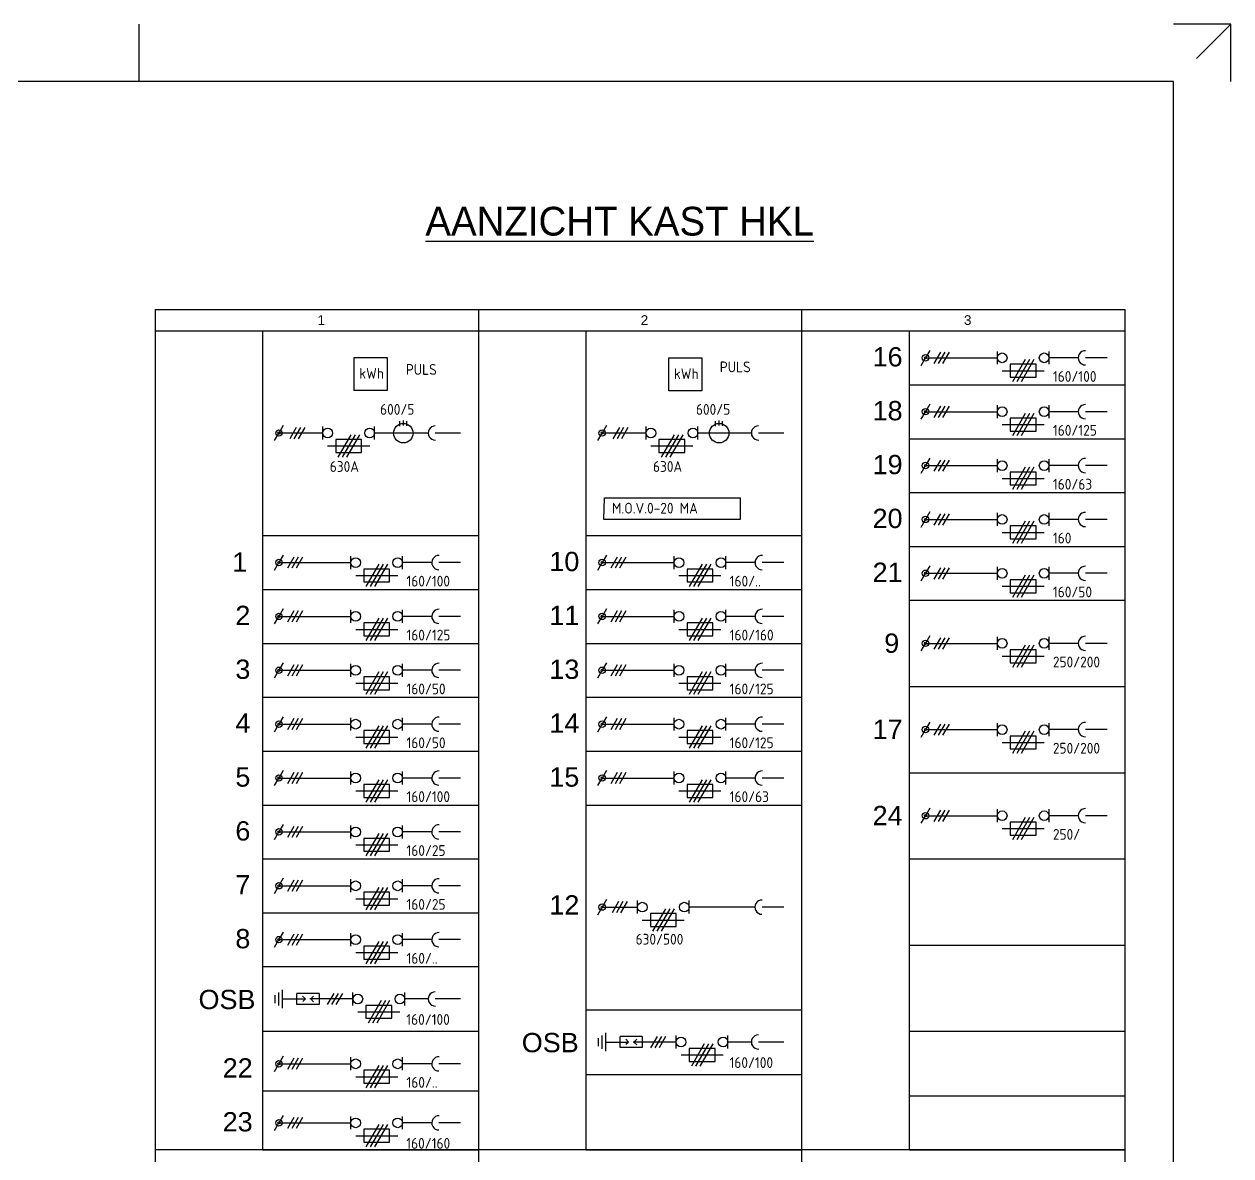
# Model space of a CAD drawing. Header units: millimetres. Extents: x 0 to 420, y 0 to 297.
# Drawn here: x 210 to 420, y 100.1 to 297 of the extents above; entities that cross this region are included whole.
import ezdxf

# ---------------------------------------------------------------- set-up
doc = ezdxf.new("R2010")
doc.units = ezdxf.units.MM
for name, color, linetype in [('00kad018', 1, 'CONTINUOUS'), ('00kad070', 5, 'CONTINUOUS'), ('BL$2----_KADER', 7, 'CONTINUOUS'), ('KAST AANZICHT', 1, 'CONTINUOUS')]:
    doc.layers.add(name, color=color, linetype=linetype)
doc.styles.add('BURO-050', font='BUROFONT.shx', dxfattribs={"height": 5})
doc.styles.add('NOOTER', font='arial.ttf')
doc.styles.get("Standard").update_dxf_attribs({"font": 'ISOCP'})

# ---------------------------------------------------------------- blocks, each defined once
blk = doc.blocks.new('a3-windesheim-hor')
at = {"layer": '00kad018', "color": 1}
for p, q in [((230, 287), (230, 297)), ((420, 297), (410, 297)), ((420, 297), (414, 291)), ((420, 287), (420, 297))]:
    blk.add_line(p, q, dxfattribs=at)
at = {"layer": '00kad070', "color": 5}
for p, q in [((410, 287), (20, 287)), ((410, 10), (410, 287))]:
    blk.add_line(p, q, dxfattribs=at)

msp = doc.modelspace()

# ---------------------------------------------------------------- linework, layer by layer
at = {"layer": 'KAST AANZICHT', "linetype": 'Continuous'}
for p, q in [((232.8, 247.36), (232.8, 97.36)), ((232.8, 247.36), (289.05, 247.36)), ((289.05, 247.36), (289.05, 97.36)), ((289.05, 247.36), (289.05, 97.36)), ((289.05, 247.36), (345.3, 247.36)), ((345.3, 247.36), (345.3, 97.36)), ((345.3, 247.36), (345.3, 97.36)), ((345.3, 247.36), (401.55, 247.36)), ((401.55, 247.36), (401.55, 97.36)), ((232.8, 243.61), (289.05, 243.61)), ((251.55, 101.11), (251.55, 243.61)), ((251.55, 243.61), (289.05, 243.61)), ((289.05, 243.61), (345.3, 243.61)), ((307.8, 101.11), (307.8, 243.61)), ((307.8, 243.61), (345.3, 243.61)), ((345.3, 243.61), (401.55, 243.61)), ((364.05, 101.11), (364.05, 243.61)), ((364.05, 243.61), (401.55, 243.61)), ((367.6, 240.23), (366.85, 238.93)), ((369.46, 239.89), (368.33, 237.94)), ((370.21, 239.89), (369.08, 237.94)), ((370.96, 239.89), (369.83, 237.94)), ((379.36, 237.81), (379.36, 240.06)), ((388.36, 237.81), (388.36, 240.06)), ((267.42, 233.23), (267.42, 238.99)), ((267.42, 238.99), (273.18, 238.99)), ((273.18, 238.99), (273.18, 233.23)), ((322.18, 233.17), (322.18, 238.93)), ((322.18, 238.93), (327.94, 238.93)), ((327.94, 238.93), (327.94, 233.17)), ((366.09, 237.62), (366.85, 238.93)), ((366.85, 238.93), (379.36, 238.93)), ((386.11, 237.81), (381.61, 237.81)), ((381.61, 237.81), (381.61, 235.56)), ((384.23, 238.63), (381.98, 234.74)), ((384.98, 238.63), (382.73, 234.74)), ((385.73, 238.63), (383.48, 234.74)), ((386.11, 235.56), (386.11, 237.81)), ((393.44, 238.93), (388.36, 238.93)), ((398.46, 238.93), (394.68, 238.93)), ((380.2, 236.68), (387.51, 236.68)), ((381.61, 235.56), (386.11, 235.56)), ((273.18, 233.23), (267.42, 233.23)), ((327.94, 233.17), (322.18, 233.17)), ((364.05, 234.24), (401.55, 234.24)), ((364.05, 234.24), (401.55, 234.24)), ((366.09, 228.24), (366.85, 229.55)), ((367.6, 230.86), (366.85, 229.55)), ((366.85, 229.55), (379.36, 229.55)), ((369.46, 230.51), (368.33, 228.56)), ((370.21, 230.51), (369.08, 228.56)), ((370.96, 230.51), (369.83, 228.56)), ((379.36, 228.43), (379.36, 230.68)), ((384.23, 229.26), (381.98, 225.36)), ((384.98, 229.26), (382.73, 225.36)), ((385.73, 229.26), (383.48, 225.36)), ((388.36, 228.43), (388.36, 230.68)), ((393.44, 229.55), (388.36, 229.55)), ((398.46, 229.55), (394.68, 229.55)), ((255.1, 227.15), (254.35, 225.84)), ((261.98, 224.72), (261.98, 226.97)), ((270.98, 224.72), (270.98, 226.97)), ((275.37, 227.06), (275.37, 227.88)), ((275.99, 227.18), (275.99, 228)), ((276.57, 227.07), (276.57, 227.89)), ((311.35, 227.15), (310.6, 225.84)), ((318.23, 224.72), (318.23, 226.97)), ((327.23, 224.72), (327.23, 226.97)), ((330.33, 227.06), (330.33, 227.88)), ((330.96, 227.18), (330.96, 228)), ((331.54, 227.07), (331.54, 227.89)), ((380.2, 227.31), (387.51, 227.31)), ((386.11, 228.43), (381.61, 228.43)), ((381.61, 228.43), (381.61, 226.18)), ((386.11, 226.18), (386.11, 228.43)), ((253.59, 224.53), (254.35, 225.84)), ((261.98, 225.84), (254.35, 225.84)), ((257.33, 226.8), (256.21, 224.85)), ((258.08, 226.8), (256.96, 224.85)), ((258.83, 226.8), (257.71, 224.85)), ((268.73, 224.72), (264.23, 224.72)), ((264.23, 224.72), (264.23, 222.47)), ((266.86, 225.55), (264.61, 221.65)), ((267.61, 225.55), (265.36, 221.65)), ((268.36, 225.55), (266.11, 221.65)), ((268.73, 222.47), (268.73, 224.72)), ((280.31, 225.84), (270.98, 225.84)), ((285.96, 225.84), (281.55, 225.84)), ((285.96, 225.84), (281.62, 225.84)), ((285.96, 225.84), (281.66, 225.84)), ((309.84, 224.53), (310.6, 225.84)), ((318.23, 225.84), (310.6, 225.84)), ((313.58, 226.8), (312.46, 224.85)), ((314.33, 226.8), (313.21, 224.85)), ((315.08, 226.8), (313.96, 224.85)), ((324.98, 224.72), (320.48, 224.72)), ((320.48, 224.72), (320.48, 222.47)), ((323.11, 225.55), (320.86, 221.65)), ((323.86, 225.55), (321.61, 221.65)), ((324.61, 225.55), (322.36, 221.65)), ((324.98, 222.47), (324.98, 224.72)), ((336.56, 225.84), (327.23, 225.84)), ((342.21, 225.84), (337.8, 225.84)), ((342.21, 225.84), (337.87, 225.84)), ((342.21, 225.84), (337.91, 225.84)), ((364.05, 224.86), (401.55, 224.86)), ((364.05, 224.86), (401.55, 224.86)), ((381.61, 226.18), (386.11, 226.18)), ((262.82, 223.6), (270.14, 223.6)), ((319.07, 223.6), (326.39, 223.6)), ((264.23, 222.47), (268.73, 222.47)), ((320.48, 222.47), (324.98, 222.47)), ((367.6, 221.48), (366.85, 220.18)), ((369.46, 221.14), (368.33, 219.19)), ((370.21, 221.14), (369.08, 219.19)), ((370.96, 221.14), (369.83, 219.19)), ((379.36, 219.06), (379.36, 221.31)), ((388.36, 219.06), (388.36, 221.31)), ((366.09, 218.87), (366.85, 220.18)), ((366.85, 220.18), (379.36, 220.18)), ((386.11, 219.06), (381.61, 219.06)), ((381.61, 219.06), (381.61, 216.81)), ((384.23, 219.88), (381.98, 215.99)), ((384.98, 219.88), (382.73, 215.99)), ((385.73, 219.88), (383.48, 215.99)), ((386.11, 216.81), (386.11, 219.06)), ((393.44, 220.18), (388.36, 220.18)), ((398.46, 220.18), (394.68, 220.18)), ((380.2, 217.93), (387.51, 217.93)), ((381.61, 216.81), (386.11, 216.81)), ((310.86, 210.82), (311.01, 214.58)), ((311.01, 214.58), (334.62, 214.58)), ((334.62, 214.58), (334.62, 210.82)), ((364.05, 215.49), (401.55, 215.49)), ((364.05, 215.49), (401.55, 215.49)), ((367.6, 212.11), (366.85, 210.8)), ((334.62, 210.82), (310.86, 210.82)), ((366.09, 209.49), (366.85, 210.8)), ((366.85, 210.8), (379.36, 210.8)), ((369.46, 211.76), (368.33, 209.81)), ((370.21, 211.76), (369.08, 209.81)), ((370.96, 211.76), (369.83, 209.81)), ((379.36, 209.68), (379.36, 211.93)), ((384.23, 210.51), (381.98, 206.61)), ((384.98, 210.51), (382.73, 206.61)), ((385.73, 210.51), (383.48, 206.61)), ((388.36, 209.68), (388.36, 211.93)), ((393.44, 210.8), (388.36, 210.8)), ((398.46, 210.8), (394.68, 210.8)), ((251.55, 207.99), (289.05, 207.99)), ((251.55, 207.99), (289.05, 207.99)), ((307.8, 207.99), (345.3, 207.99)), ((307.8, 207.99), (345.3, 207.99)), ((380.2, 208.56), (387.51, 208.56)), ((386.11, 209.68), (381.61, 209.68)), ((381.61, 209.68), (381.61, 207.43)), ((386.11, 207.43), (386.11, 209.68)), ((364.05, 206.11), (401.55, 206.11)), ((364.05, 206.11), (401.55, 206.11)), ((381.61, 207.43), (386.11, 207.43)), ((255.1, 204.61), (254.35, 203.3)), ((256.96, 204.26), (255.83, 202.31)), ((257.71, 204.26), (256.58, 202.31)), ((258.46, 204.26), (257.33, 202.31)), ((266.86, 202.18), (266.86, 204.43)), ((275.86, 202.18), (275.86, 204.43)), ((311.35, 204.61), (310.6, 203.3)), ((313.21, 204.26), (312.08, 202.31)), ((313.96, 204.26), (312.83, 202.31)), ((314.71, 204.26), (313.58, 202.31)), ((323.11, 202.18), (323.11, 204.43)), ((332.11, 202.18), (332.11, 204.43)), ((253.59, 201.99), (254.35, 203.3)), ((254.35, 203.3), (266.86, 203.3)), ((273.61, 202.18), (269.11, 202.18)), ((269.11, 202.18), (269.11, 199.93)), ((271.73, 203.01), (269.48, 199.11)), ((272.48, 203.01), (270.23, 199.11)), ((273.23, 203.01), (270.98, 199.11)), ((273.61, 199.93), (273.61, 202.18)), ((280.94, 203.3), (275.86, 203.3)), ((285.96, 203.3), (282.18, 203.3)), ((309.84, 201.99), (310.6, 203.3)), ((310.6, 203.3), (323.11, 203.3)), ((329.86, 202.18), (325.36, 202.18)), ((325.36, 202.18), (325.36, 199.93)), ((327.98, 203.01), (325.73, 199.11)), ((328.73, 203.01), (326.48, 199.11)), ((329.48, 203.01), (327.23, 199.11)), ((329.86, 199.93), (329.86, 202.18)), ((337.19, 203.3), (332.11, 203.3)), ((342.21, 203.3), (338.43, 203.3)), ((367.6, 202.73), (366.85, 201.43)), ((369.46, 202.39), (368.33, 200.44)), ((370.21, 202.39), (369.08, 200.44)), ((370.96, 202.39), (369.83, 200.44)), ((379.36, 200.31), (379.36, 202.56)), ((388.36, 200.31), (388.36, 202.56)), ((267.7, 201.06), (275.01, 201.06)), ((269.11, 199.93), (273.61, 199.93)), ((323.95, 201.06), (331.26, 201.06)), ((325.36, 199.93), (329.86, 199.93)), ((366.09, 200.12), (366.85, 201.43)), ((366.85, 201.43), (379.36, 201.43)), ((386.11, 200.31), (381.61, 200.31)), ((381.61, 200.31), (381.61, 198.06)), ((384.23, 201.13), (381.98, 197.24)), ((384.98, 201.13), (382.73, 197.24)), ((385.73, 201.13), (383.48, 197.24)), ((386.11, 198.06), (386.11, 200.31)), ((393.44, 201.43), (388.36, 201.43)), ((398.46, 201.43), (394.68, 201.43)), ((251.55, 198.61), (289.05, 198.61)), ((251.55, 198.61), (289.05, 198.61)), ((307.8, 198.61), (345.3, 198.61)), ((307.8, 198.61), (345.3, 198.61)), ((380.2, 199.18), (387.51, 199.18)), ((381.61, 198.06), (386.11, 198.06)), ((364.05, 196.74), (401.55, 196.74)), ((364.05, 196.74), (401.55, 196.74)), ((253.59, 192.62), (254.35, 193.93)), ((255.1, 195.23), (254.35, 193.93)), ((254.35, 193.93), (266.86, 193.93)), ((256.96, 194.89), (255.83, 192.94)), ((257.71, 194.89), (256.58, 192.94)), ((258.46, 194.89), (257.33, 192.94)), ((266.86, 192.81), (266.86, 195.06)), ((271.73, 193.63), (269.48, 189.74)), ((272.48, 193.63), (270.23, 189.74)), ((273.23, 193.63), (270.98, 189.74)), ((275.86, 192.81), (275.86, 195.06)), ((280.94, 193.93), (275.86, 193.93)), ((285.96, 193.93), (282.18, 193.93)), ((309.84, 192.62), (310.6, 193.93)), ((311.35, 195.23), (310.6, 193.93)), ((310.6, 193.93), (323.11, 193.93)), ((313.21, 194.89), (312.08, 192.94)), ((313.96, 194.89), (312.83, 192.94)), ((314.71, 194.89), (313.58, 192.94)), ((323.11, 192.81), (323.11, 195.06)), ((327.98, 193.63), (325.73, 189.74)), ((328.73, 193.63), (326.48, 189.74)), ((329.48, 193.63), (327.23, 189.74)), ((332.11, 192.81), (332.11, 195.06)), ((337.19, 193.93), (332.11, 193.93)), ((342.21, 193.93), (338.43, 193.93)), ((267.7, 191.68), (275.01, 191.68)), ((273.61, 192.81), (269.11, 192.81)), ((269.11, 192.81), (269.11, 190.56)), ((273.61, 190.56), (273.61, 192.81)), ((323.95, 191.68), (331.26, 191.68)), ((329.86, 192.81), (325.36, 192.81)), ((325.36, 192.81), (325.36, 190.56)), ((329.86, 190.56), (329.86, 192.81)), ((251.55, 189.24), (289.05, 189.24)), ((251.55, 189.24), (289.05, 189.24)), ((269.11, 190.56), (273.61, 190.56)), ((307.8, 189.24), (345.3, 189.24)), ((307.8, 189.24), (345.3, 189.24)), ((325.36, 190.56), (329.86, 190.56)), ((366.09, 187.93), (366.85, 189.24)), ((367.6, 190.55), (366.85, 189.24)), ((366.85, 189.24), (379.36, 189.24)), ((369.46, 190.2), (368.33, 188.25)), ((370.21, 190.2), (369.08, 188.25)), ((370.96, 190.2), (369.83, 188.25)), ((379.36, 188.12), (379.36, 190.37)), ((388.36, 188.12), (388.36, 190.37)), ((393.44, 189.24), (388.36, 189.24)), ((398.46, 189.24), (394.68, 189.24)), ((380.2, 187), (387.51, 187)), ((386.11, 188.12), (381.61, 188.12)), ((381.61, 188.12), (381.61, 185.87)), ((384.23, 188.95), (381.98, 185.05)), ((384.98, 188.95), (382.73, 185.05)), ((385.73, 188.95), (383.48, 185.05)), ((386.11, 185.87), (386.11, 188.12)), ((255.1, 185.86), (254.35, 184.55)), ((256.96, 185.51), (255.83, 183.56)), ((257.71, 185.51), (256.58, 183.56)), ((258.46, 185.51), (257.33, 183.56)), ((266.86, 183.43), (266.86, 185.68)), ((275.86, 183.43), (275.86, 185.68)), ((311.35, 185.86), (310.6, 184.55)), ((313.21, 185.51), (312.08, 183.56)), ((313.96, 185.51), (312.83, 183.56)), ((314.71, 185.51), (313.58, 183.56)), ((323.11, 183.43), (323.11, 185.68)), ((332.11, 183.43), (332.11, 185.68)), ((381.61, 185.87), (386.11, 185.87)), ((253.59, 183.24), (254.35, 184.55)), ((254.35, 184.55), (266.86, 184.55)), ((273.61, 183.43), (269.11, 183.43)), ((269.11, 183.43), (269.11, 181.18)), ((271.73, 184.26), (269.48, 180.36)), ((272.48, 184.26), (270.23, 180.36)), ((273.23, 184.26), (270.98, 180.36)), ((273.61, 181.18), (273.61, 183.43)), ((280.94, 184.55), (275.86, 184.55)), ((285.96, 184.55), (282.18, 184.55)), ((309.84, 183.24), (310.6, 184.55)), ((310.6, 184.55), (323.11, 184.55)), ((329.86, 183.43), (325.36, 183.43)), ((325.36, 183.43), (325.36, 181.18)), ((327.98, 184.26), (325.73, 180.36)), ((328.73, 184.26), (326.48, 180.36)), ((329.48, 184.26), (327.23, 180.36)), ((329.86, 181.18), (329.86, 183.43)), ((337.19, 184.55), (332.11, 184.55)), ((342.21, 184.55), (338.43, 184.55)), ((267.7, 182.31), (275.01, 182.31)), ((269.11, 181.18), (273.61, 181.18)), ((323.95, 182.31), (331.26, 182.31)), ((325.36, 181.18), (329.86, 181.18)), ((364.05, 181.74), (401.55, 181.74)), ((364.05, 181.74), (401.55, 181.74)), ((251.55, 179.86), (289.05, 179.86)), ((251.55, 179.86), (289.05, 179.86)), ((307.8, 179.86), (345.3, 179.86)), ((307.8, 179.86), (345.3, 179.86)), ((255.1, 176.48), (254.35, 175.18)), ((311.35, 176.48), (310.6, 175.18)), ((253.59, 173.87), (254.35, 175.18)), ((254.35, 175.18), (266.86, 175.18)), ((256.96, 176.14), (255.83, 174.19)), ((257.71, 176.14), (256.58, 174.19)), ((258.46, 176.14), (257.33, 174.19)), ((266.86, 174.06), (266.86, 176.31)), ((271.73, 174.88), (269.48, 170.99)), ((272.48, 174.88), (270.23, 170.99)), ((273.23, 174.88), (270.98, 170.99)), ((275.86, 174.06), (275.86, 176.31)), ((280.94, 175.18), (275.86, 175.18)), ((285.96, 175.18), (282.18, 175.18)), ((309.84, 173.87), (310.6, 175.18)), ((310.6, 175.18), (323.11, 175.18)), ((313.21, 176.14), (312.08, 174.19)), ((313.96, 176.14), (312.83, 174.19)), ((314.71, 176.14), (313.58, 174.19)), ((323.11, 174.06), (323.11, 176.31)), ((327.98, 174.88), (325.73, 170.99)), ((328.73, 174.88), (326.48, 170.99)), ((329.48, 174.88), (327.23, 170.99)), ((332.11, 174.06), (332.11, 176.31)), ((337.19, 175.18), (332.11, 175.18)), ((342.21, 175.18), (338.43, 175.18)), ((367.6, 175.55), (366.85, 174.24)), ((369.46, 175.2), (368.33, 173.25)), ((370.21, 175.2), (369.08, 173.25)), ((370.96, 175.2), (369.83, 173.25)), ((379.36, 173.12), (379.36, 175.37)), ((388.36, 173.12), (388.36, 175.37)), ((267.7, 172.93), (275.01, 172.93)), ((273.61, 174.06), (269.11, 174.06)), ((269.11, 174.06), (269.11, 171.81)), ((273.61, 171.81), (273.61, 174.06)), ((323.95, 172.93), (331.26, 172.93)), ((329.86, 174.06), (325.36, 174.06)), ((325.36, 174.06), (325.36, 171.81)), ((329.86, 171.81), (329.86, 174.06)), ((366.09, 172.93), (366.85, 174.24)), ((366.85, 174.24), (379.36, 174.24)), ((386.11, 173.12), (381.61, 173.12)), ((381.61, 173.12), (381.61, 170.87)), ((384.23, 173.95), (381.98, 170.05)), ((384.98, 173.95), (382.73, 170.05)), ((385.73, 173.95), (383.48, 170.05)), ((386.11, 170.87), (386.11, 173.12)), ((393.44, 174.24), (388.36, 174.24)), ((398.46, 174.24), (394.68, 174.24)), ((251.55, 170.49), (289.05, 170.49)), ((251.55, 170.49), (289.05, 170.49)), ((269.11, 171.81), (273.61, 171.81)), ((307.8, 170.49), (345.3, 170.49)), ((307.8, 170.49), (345.3, 170.49)), ((325.36, 171.81), (329.86, 171.81)), ((380.2, 172), (387.51, 172)), ((381.61, 170.87), (386.11, 170.87)), ((255.1, 167.11), (254.35, 165.8)), ((256.96, 166.76), (255.83, 164.81)), ((257.71, 166.76), (256.58, 164.81)), ((258.46, 166.76), (257.33, 164.81)), ((266.86, 164.68), (266.86, 166.93)), ((275.86, 164.68), (275.86, 166.93)), ((311.35, 167.11), (310.6, 165.8)), ((313.21, 166.76), (312.08, 164.81)), ((313.96, 166.76), (312.83, 164.81)), ((314.71, 166.76), (313.58, 164.81)), ((323.11, 164.68), (323.11, 166.93)), ((332.11, 164.68), (332.11, 166.93)), ((364.05, 166.74), (401.55, 166.74)), ((364.05, 166.74), (401.55, 166.74)), ((253.59, 164.49), (254.35, 165.8)), ((254.35, 165.8), (266.86, 165.8)), ((273.61, 164.68), (269.11, 164.68)), ((269.11, 164.68), (269.11, 162.43)), ((271.73, 165.51), (269.48, 161.61)), ((272.48, 165.51), (270.23, 161.61)), ((273.23, 165.51), (270.98, 161.61)), ((273.61, 162.43), (273.61, 164.68)), ((280.94, 165.8), (275.86, 165.8)), ((285.96, 165.8), (282.18, 165.8)), ((309.84, 164.49), (310.6, 165.8)), ((310.6, 165.8), (323.11, 165.8)), ((329.86, 164.68), (325.36, 164.68)), ((325.36, 164.68), (325.36, 162.43)), ((327.98, 165.51), (325.73, 161.61)), ((328.73, 165.51), (326.48, 161.61)), ((329.48, 165.51), (327.23, 161.61)), ((329.86, 162.43), (329.86, 164.68)), ((337.19, 165.8), (332.11, 165.8)), ((342.21, 165.8), (338.43, 165.8)), ((267.7, 163.56), (275.01, 163.56)), ((269.11, 162.43), (273.61, 162.43)), ((323.95, 163.56), (331.26, 163.56)), ((325.36, 162.43), (329.86, 162.43)), ((251.55, 161.11), (289.05, 161.11)), ((251.55, 161.11), (289.05, 161.11)), ((307.8, 161.11), (345.3, 161.11)), ((307.8, 161.11), (345.3, 161.11)), ((367.6, 160.55), (366.85, 159.24)), ((369.46, 160.2), (368.33, 158.25)), ((370.21, 160.2), (369.08, 158.25)), ((370.96, 160.2), (369.83, 158.25)), ((379.36, 158.12), (379.36, 160.37)), ((388.36, 158.12), (388.36, 160.37)), ((255.1, 157.73), (254.35, 156.43)), ((266.86, 155.31), (266.86, 157.56)), ((275.86, 155.31), (275.86, 157.56)), ((366.09, 157.93), (366.85, 159.24)), ((366.85, 159.24), (379.36, 159.24)), ((386.11, 158.12), (381.61, 158.12)), ((381.61, 158.12), (381.61, 155.87)), ((384.23, 158.95), (381.98, 155.05)), ((384.98, 158.95), (382.73, 155.05)), ((385.73, 158.95), (383.48, 155.05)), ((386.11, 155.87), (386.11, 158.12)), ((393.44, 159.24), (388.36, 159.24)), ((398.46, 159.24), (394.68, 159.24)), ((253.59, 155.12), (254.35, 156.43)), ((254.35, 156.43), (266.86, 156.43)), ((256.96, 157.39), (255.83, 155.44)), ((257.71, 157.39), (256.58, 155.44)), ((258.46, 157.39), (257.33, 155.44)), ((271.73, 156.13), (269.48, 152.24)), ((272.48, 156.13), (270.23, 152.24)), ((273.23, 156.13), (270.98, 152.24)), ((280.94, 156.43), (275.86, 156.43)), ((285.96, 156.43), (282.18, 156.43)), ((380.2, 157), (387.51, 157)), ((381.61, 155.87), (386.11, 155.87)), ((267.7, 154.18), (275.01, 154.18)), ((273.61, 155.31), (269.11, 155.31)), ((269.11, 155.31), (269.11, 153.06)), ((273.61, 153.06), (273.61, 155.31)), ((251.55, 151.74), (289.05, 151.74)), ((251.55, 151.74), (289.05, 151.74)), ((269.11, 153.06), (273.61, 153.06)), ((364.05, 151.74), (401.55, 151.74)), ((364.05, 151.74), (401.55, 151.74)), ((253.59, 145.74), (254.35, 147.05)), ((255.1, 148.36), (254.35, 147.05)), ((254.35, 147.05), (266.86, 147.05)), ((256.96, 148.01), (255.83, 146.06)), ((257.71, 148.01), (256.58, 146.06)), ((258.46, 148.01), (257.33, 146.06)), ((266.86, 145.93), (266.86, 148.18)), ((275.86, 145.93), (275.86, 148.18)), ((280.94, 147.05), (275.86, 147.05)), ((285.96, 147.05), (282.18, 147.05)), ((273.61, 145.93), (269.11, 145.93)), ((269.11, 145.93), (269.11, 143.68)), ((271.73, 146.76), (269.48, 142.86)), ((272.48, 146.76), (270.23, 142.86)), ((273.23, 146.76), (270.98, 142.86)), ((273.61, 143.68), (273.61, 145.93)), ((267.7, 144.81), (275.01, 144.81)), ((269.11, 143.68), (273.61, 143.68)), ((309.84, 142.03), (310.6, 143.34)), ((311.35, 144.65), (310.6, 143.34)), ((310.6, 143.34), (316.73, 143.34)), ((313.43, 144.3), (312.31, 142.35)), ((314.18, 144.3), (313.06, 142.35)), ((314.93, 144.3), (313.81, 142.35)), ((316.73, 142.22), (316.73, 144.47)), ((321.61, 143.05), (319.36, 139.15)), ((322.36, 143.05), (320.11, 139.15)), ((323.11, 143.05), (320.86, 139.15)), ((325.73, 142.22), (325.73, 144.47)), ((337.16, 143.34), (325.73, 143.34)), ((337.16, 143.34), (335.99, 143.34)), ((342.21, 143.34), (338.43, 143.34)), ((342.21, 143.34), (338.46, 143.34)), ((251.55, 142.36), (289.05, 142.36)), ((251.55, 142.36), (289.05, 142.36)), ((317.57, 141.1), (324.89, 141.1)), ((323.48, 142.22), (318.98, 142.22)), ((318.98, 142.22), (318.98, 139.97)), ((323.48, 139.97), (323.48, 142.22)), ((255.1, 138.98), (254.35, 137.68)), ((256.96, 138.64), (255.83, 136.69)), ((257.71, 138.64), (256.58, 136.69)), ((258.46, 138.64), (257.33, 136.69)), ((266.86, 136.56), (266.86, 138.81)), ((275.86, 136.56), (275.86, 138.81)), ((318.98, 139.97), (323.48, 139.97)), ((253.59, 136.37), (254.35, 137.68)), ((254.35, 137.68), (266.86, 137.68)), ((273.61, 136.56), (269.11, 136.56)), ((269.11, 136.56), (269.11, 134.31)), ((271.73, 137.38), (269.48, 133.49)), ((272.48, 137.38), (270.23, 133.49)), ((273.23, 137.38), (270.98, 133.49)), ((273.61, 134.31), (273.61, 136.56)), ((280.94, 137.68), (275.86, 137.68)), ((285.96, 137.68), (282.18, 137.68)), ((364.05, 136.74), (401.55, 136.74)), ((364.05, 136.74), (401.55, 136.74)), ((267.7, 135.43), (275.01, 135.43)), ((251.55, 132.99), (289.05, 132.99)), ((251.55, 132.99), (289.05, 132.99)), ((269.11, 134.31), (273.61, 134.31)), ((254.27, 128.49), (254.27, 126.2)), ((254.91, 128.96), (254.91, 125.77)), ((261.32, 128.33), (257.48, 128.33)), ((257.48, 126.41), (257.48, 128.33)), ((261.32, 128.33), (261.32, 126.41)), ((263.89, 128.32), (262.76, 126.37)), ((264.64, 128.32), (263.51, 126.37)), ((265.39, 128.32), (264.26, 126.37)), ((267.23, 126.25), (267.23, 128.5)), ((276.23, 126.25), (276.23, 128.5)), ((253.63, 128.03), (253.63, 126.64)), ((254.91, 127.36), (258.95, 127.36)), ((261.32, 126.41), (257.48, 126.41)), ((258.95, 127.36), (258.44, 127.84)), ((258.95, 127.36), (258.48, 126.93)), ((267.23, 127.36), (259.73, 127.36)), ((259.87, 127.36), (260.37, 127.84)), ((259.87, 127.36), (260.37, 126.89)), ((273.98, 126.25), (269.48, 126.25)), ((269.48, 126.25), (269.48, 124)), ((272.11, 127.07), (269.86, 123.17)), ((272.86, 127.07), (270.61, 123.17)), ((273.61, 127.07), (271.36, 123.17)), ((273.98, 124), (273.98, 126.25)), ((280.31, 127.36), (276.23, 127.36)), ((285.96, 127.36), (281.55, 127.36)), ((285.96, 127.36), (281.56, 127.36)), ((285.96, 127.36), (281.66, 127.36)), ((268.07, 125.12), (275.39, 125.12)), ((269.48, 124), (273.98, 124)), ((307.8, 125.49), (345.3, 125.49)), ((307.8, 125.49), (345.3, 125.49)), ((251.55, 121.74), (289.05, 121.74)), ((251.55, 121.74), (289.05, 121.74)), ((309.88, 120.53), (309.88, 119.14)), ((310.52, 120.99), (310.52, 118.7)), ((311.16, 121.46), (311.16, 118.27)), ((311.16, 119.86), (315.2, 119.86)), ((317.57, 120.83), (313.73, 120.83)), ((313.73, 118.91), (313.73, 120.83)), ((315.2, 119.86), (314.69, 120.34)), ((315.2, 119.86), (314.73, 119.43)), ((323.48, 119.86), (315.98, 119.86)), ((316.12, 119.86), (316.62, 120.34)), ((316.12, 119.86), (316.62, 119.39)), ((317.57, 120.83), (317.57, 118.91)), ((320.14, 120.82), (319.01, 118.87)), ((320.89, 120.82), (319.76, 118.87)), ((321.64, 120.82), (320.51, 118.87)), ((323.48, 118.75), (323.48, 121)), ((332.48, 118.75), (332.48, 121)), ((336.56, 119.86), (332.48, 119.86)), ((342.21, 119.86), (337.8, 119.86)), ((342.21, 119.86), (337.81, 119.86)), ((342.21, 119.86), (337.91, 119.86)), ((364.05, 121.74), (401.55, 121.74)), ((364.05, 121.74), (401.55, 121.74)), ((317.57, 118.91), (313.73, 118.91)), ((324.32, 117.62), (331.64, 117.62)), ((330.23, 118.75), (325.73, 118.75)), ((325.73, 118.75), (325.73, 116.5)), ((328.36, 119.57), (326.11, 115.67)), ((329.11, 119.57), (326.86, 115.67)), ((329.86, 119.57), (327.61, 115.67)), ((330.23, 116.5), (330.23, 118.75)), ((253.59, 114.76), (254.35, 116.07)), ((255.1, 117.38), (254.35, 116.07)), ((254.35, 116.07), (266.86, 116.07)), ((256.96, 117.03), (255.83, 115.08)), ((257.71, 117.03), (256.58, 115.08)), ((258.46, 117.03), (257.33, 115.08)), ((266.86, 114.96), (266.86, 117.21)), ((271.73, 115.78), (269.48, 111.88)), ((272.48, 115.78), (270.23, 111.88)), ((273.23, 115.78), (270.98, 111.88)), ((275.86, 114.96), (275.86, 117.21)), ((280.94, 116.07), (275.86, 116.07)), ((285.96, 116.07), (282.18, 116.07)), ((325.73, 116.5), (330.23, 116.5)), ((267.7, 113.83), (275.01, 113.83)), ((273.61, 114.96), (269.11, 114.96)), ((269.11, 114.96), (269.11, 112.71)), ((273.61, 112.71), (273.61, 114.96)), ((307.8, 114.24), (345.3, 114.24)), ((307.8, 114.24), (345.3, 114.24)), ((251.55, 111.39), (289.05, 111.39)), ((251.55, 111.39), (289.05, 111.39)), ((269.11, 112.71), (273.61, 112.71)), ((364.05, 110.49), (401.55, 110.49)), ((364.05, 110.49), (401.55, 110.49)), ((255.1, 107.11), (254.35, 105.8)), ((253.59, 104.49), (254.35, 105.8)), ((254.35, 105.8), (266.86, 105.8)), ((256.96, 106.76), (255.83, 104.81)), ((257.71, 106.76), (256.58, 104.81)), ((258.46, 106.76), (257.33, 104.81)), ((266.86, 104.68), (266.86, 106.93)), ((271.73, 105.51), (269.48, 101.61)), ((272.48, 105.51), (270.23, 101.61)), ((273.23, 105.51), (270.98, 101.61)), ((275.86, 104.68), (275.86, 106.93)), ((280.94, 105.8), (275.86, 105.8)), ((285.96, 105.8), (282.18, 105.8)), ((267.7, 103.56), (275.01, 103.56)), ((273.61, 104.68), (269.11, 104.68)), ((269.11, 104.68), (269.11, 102.43)), ((273.61, 102.43), (273.61, 104.68)), ((289.05, 101.11), (232.8, 101.11)), ((251.55, 101.11), (289.05, 101.11)), ((269.11, 102.43), (273.61, 102.43)), ((345.3, 101.11), (289.05, 101.11)), ((307.8, 101.11), (345.3, 101.11)), ((401.55, 101.11), (345.3, 101.11)), ((364.05, 101.11), (401.55, 101.11))]:
    msp.add_line(p, q, dxfattribs=at)
for centre, radius in [((366.85, 238.94), 0.562), ((380.2, 238.93), 0.844), ((387.51, 238.93), 0.844), ((366.85, 238.94), 0.184), ((366.85, 229.56), 0.562), ((366.85, 229.56), 0.184), ((380.2, 229.55), 0.844), ((387.51, 229.55), 0.844), ((275.99, 225.82), 1.69), ((330.95, 225.82), 1.69), ((254.35, 225.85), 0.562), ((254.35, 225.85), 0.184), ((262.82, 225.84), 0.844), ((270.14, 225.84), 0.844), ((310.6, 225.85), 0.562), ((310.6, 225.85), 0.184), ((319.07, 225.84), 0.844), ((326.39, 225.84), 0.844), ((366.85, 220.19), 0.562), ((380.2, 220.18), 0.844), ((387.51, 220.18), 0.844), ((366.85, 220.19), 0.184), ((366.85, 210.81), 0.562), ((366.85, 210.81), 0.184), ((380.2, 210.8), 0.844), ((387.51, 210.8), 0.844), ((254.35, 203.31), 0.562), ((267.7, 203.3), 0.844), ((275.01, 203.3), 0.844), ((310.6, 203.31), 0.562), ((323.95, 203.3), 0.844), ((331.26, 203.3), 0.844), ((254.35, 203.31), 0.184), ((310.6, 203.31), 0.184), ((366.85, 201.44), 0.562), ((366.85, 201.44), 0.184), ((380.2, 201.43), 0.844), ((387.51, 201.43), 0.844), ((254.35, 193.94), 0.562), ((254.35, 193.94), 0.184), ((267.7, 193.93), 0.844), ((275.01, 193.93), 0.844), ((310.6, 193.94), 0.562), ((310.6, 193.94), 0.184), ((323.95, 193.93), 0.844), ((331.26, 193.93), 0.844), ((366.85, 189.25), 0.562), ((366.85, 189.25), 0.184), ((380.2, 189.24), 0.844), ((387.51, 189.24), 0.844), ((254.35, 184.56), 0.562), ((267.7, 184.55), 0.844), ((275.01, 184.55), 0.844), ((310.6, 184.56), 0.562), ((323.95, 184.55), 0.844), ((331.26, 184.55), 0.844), ((254.35, 184.56), 0.184), ((310.6, 184.56), 0.184), ((254.35, 175.19), 0.562), ((254.35, 175.19), 0.184), ((267.7, 175.18), 0.844), ((275.01, 175.18), 0.844), ((310.6, 175.19), 0.562), ((310.6, 175.19), 0.184), ((323.95, 175.18), 0.844), ((331.26, 175.18), 0.844), ((366.85, 174.25), 0.562), ((366.85, 174.25), 0.184), ((380.2, 174.24), 0.844), ((387.51, 174.24), 0.844), ((254.35, 165.81), 0.562), ((254.35, 165.81), 0.184), ((267.7, 165.8), 0.844), ((275.01, 165.8), 0.844), ((310.6, 165.81), 0.562), ((310.6, 165.81), 0.184), ((323.95, 165.8), 0.844), ((331.26, 165.8), 0.844), ((366.85, 159.25), 0.562), ((380.2, 159.24), 0.844), ((387.51, 159.24), 0.844), ((366.85, 159.25), 0.184), ((254.35, 156.44), 0.562), ((254.35, 156.44), 0.184), ((267.7, 156.43), 0.844), ((275.01, 156.43), 0.844), ((254.35, 147.06), 0.562), ((254.35, 147.06), 0.184), ((267.7, 147.05), 0.844), ((275.01, 147.05), 0.844), ((310.6, 143.35), 0.562), ((310.6, 143.35), 0.184), ((317.57, 143.34), 0.844), ((324.89, 143.34), 0.844), ((254.35, 137.69), 0.562), ((254.35, 137.69), 0.184), ((267.7, 137.68), 0.844), ((275.01, 137.68), 0.844), ((268.07, 127.36), 0.844), ((275.39, 127.36), 0.844), ((324.32, 119.86), 0.844), ((331.64, 119.86), 0.844), ((254.35, 116.08), 0.562), ((254.35, 116.09), 0.184), ((267.7, 116.07), 0.844), ((275.01, 116.07), 0.844), ((254.35, 105.81), 0.562), ((254.35, 105.81), 0.184), ((267.7, 105.8), 0.844), ((275.01, 105.8), 0.844)]:
    msp.add_circle(centre, radius, dxfattribs=at)
for centre, start, end in [((394.68, 238.93), 88.1384, 270.0677), ((394.68, 229.55), 88.1384, 270.0677), ((281.55, 225.84), 89.9323, 271.8616), ((337.8, 225.84), 89.9323, 271.8616), ((394.68, 220.18), 88.1384, 270.0677), ((394.68, 210.8), 88.1384, 270.0677), ((282.18, 203.3), 88.1384, 270.0677), ((338.43, 203.3), 88.1384, 270.0677), ((394.68, 201.43), 88.1384, 270.0677), ((282.18, 193.93), 88.1384, 270.0677), ((338.43, 193.93), 88.1384, 270.0677), ((394.68, 189.24), 88.1384, 270.0677), ((282.18, 184.55), 88.1384, 270.0677), ((338.43, 184.55), 88.1384, 270.0677), ((282.18, 175.18), 88.1384, 270.0677), ((338.43, 175.18), 88.1384, 270.0677), ((394.68, 174.24), 88.1384, 270.0677), ((282.18, 165.8), 88.1384, 270.0677), ((338.43, 165.8), 88.1384, 270.0677), ((394.68, 159.24), 88.1384, 270.0677), ((282.18, 156.43), 88.1384, 270.0677), ((282.18, 147.05), 88.1384, 270.0677), ((338.4, 143.34), 88.1384, 270.0677), ((282.18, 137.68), 88.1384, 270.0677), ((281.55, 127.36), 89.9323, 271.8616), ((337.8, 119.86), 89.9323, 271.8616), ((282.18, 116.07), 88.1384, 270.0677), ((282.18, 105.8), 88.1384, 270.0677)]:
    msp.add_arc(centre, 1.24, start, end, dxfattribs=at)

# ---------------------------------------------------------------- block references
at = {"layer": 'BL$2----_KADER'}
msp.add_blockref('a3-windesheim-hor', (0, 0), dxfattribs=at)

# ---------------------------------------------------------------- texts
at = {"layer": 'KAST AANZICHT', "color": 4, "style": 'BURO-050'}
msp.add_text('%%UAANZICHT KAST HKL', height=5, dxfattribs=at).set_placement((279.83, 260.21))
at = {"layer": 'KAST AANZICHT', "style": 'NOOTER'}
for s, height, p in [('1', 1.68, (261.05, 244.66)), ('2', 1.68, (317.3, 244.66)), ('3', 1.68, (373.55, 244.66)), ('16', 3.359, (357.65, 237.43)), ('18', 3.359, (357.65, 228.06)), ('19', 3.359, (357.65, 218.68)), ('20', 3.359, (357.65, 209.31)), ('1', 3.36, (246.2, 201.7)), ('10', 3.359, (301.4, 201.81)), ('21', 3.359, (357.65, 199.93)), ('2', 3.36, (246.76, 192.43)), ('11', 3.359, (301.4, 192.43)), ('9', 3.36, (359.68, 187.6)), ('3', 3.36, (246.76, 183.06)), ('13', 3.359, (301.4, 183.06)), ('4', 3.36, (246.76, 173.68)), ('14', 3.359, (301.4, 173.68)), ('17', 3.359, (357.65, 172.6)), ('5', 3.36, (246.76, 164.31)), ('15', 3.359, (301.4, 164.31)), ('24', 3.359, (357.65, 157.6)), ('6', 3.36, (246.76, 154.93)), ('7', 3.36, (246.76, 145.56)), ('12', 3.359, (301.4, 142.05)), ('8', 3.36, (246.76, 136.18)), ('OSB', 3.359, (240.35, 125.59)), ('OSB', 3.359, (296.6, 118.09)), ('22', 3.359, (244.55, 113.68)), ('23', 3.359, (244.55, 104.31))]:
    msp.add_text(s, height=height, dxfattribs=at).set_placement(p)
at = {"layer": 'KAST AANZICHT', "linetype": 'Continuous'}
for s, height, p in [('PULS', 1.875, (276.42, 235.97)), ('PULS', 1.875, (331.06, 236.42)), ('kWh', 1.86, (268.31, 235.3)), ('kWh', 1.86, (323.07, 235.24)), ('160/100', 1.875, (389.03, 234.75)), ('600/5', 1.875, (271.95, 229.02)), ('600/5', 1.875, (326.91, 229.02)), ('160/125', 1.875, (389.03, 225.38)), ('630A', 1.875, (263.19, 219.08)), ('630A', 1.875, (319.44, 219.08)), ('160/63', 1.875, (389.03, 216)), ('M.O.V.0-20 MA', 1.875, (312.31, 211.83)), ('160', 1.875, (389.03, 206.63)), ('160/100', 1.875, (276.53, 199.13)), ('160/..', 1.875, (332.78, 199.13)), ('160/50', 1.875, (389.03, 197.25)), ('160/125', 1.875, (276.53, 189.75)), ('160/160', 1.875, (332.78, 189.75)), ('250/200', 1.875, (389.03, 185.06)), ('160/50', 1.875, (276.53, 180.38)), ('160/125', 1.875, (332.78, 180.38)), ('160/50', 1.875, (276.53, 171)), ('160/125', 1.875, (332.78, 171)), ('250/200', 1.875, (389.03, 170.06)), ('160/100', 1.875, (276.53, 161.63)), ('160/63', 1.875, (332.78, 161.63)), ('250/', 1.875, (389.03, 155.06)), ('160/25', 1.875, (276.53, 152.25)), ('160/25', 1.875, (276.53, 142.88)), ('630/500', 1.875, (316.41, 136.82)), ('160/..', 1.875, (276.53, 133.5)), ('160/100', 1.875, (276.5, 122.85)), ('160/100', 1.875, (332.75, 115.35)), ('160/..', 1.875, (276.53, 111.9)), ('160/160', 1.875, (276.5, 101.29))]:
    msp.add_text(s, height=height, dxfattribs=at).set_placement(p)

doc.saveas('drawing.dxf')
